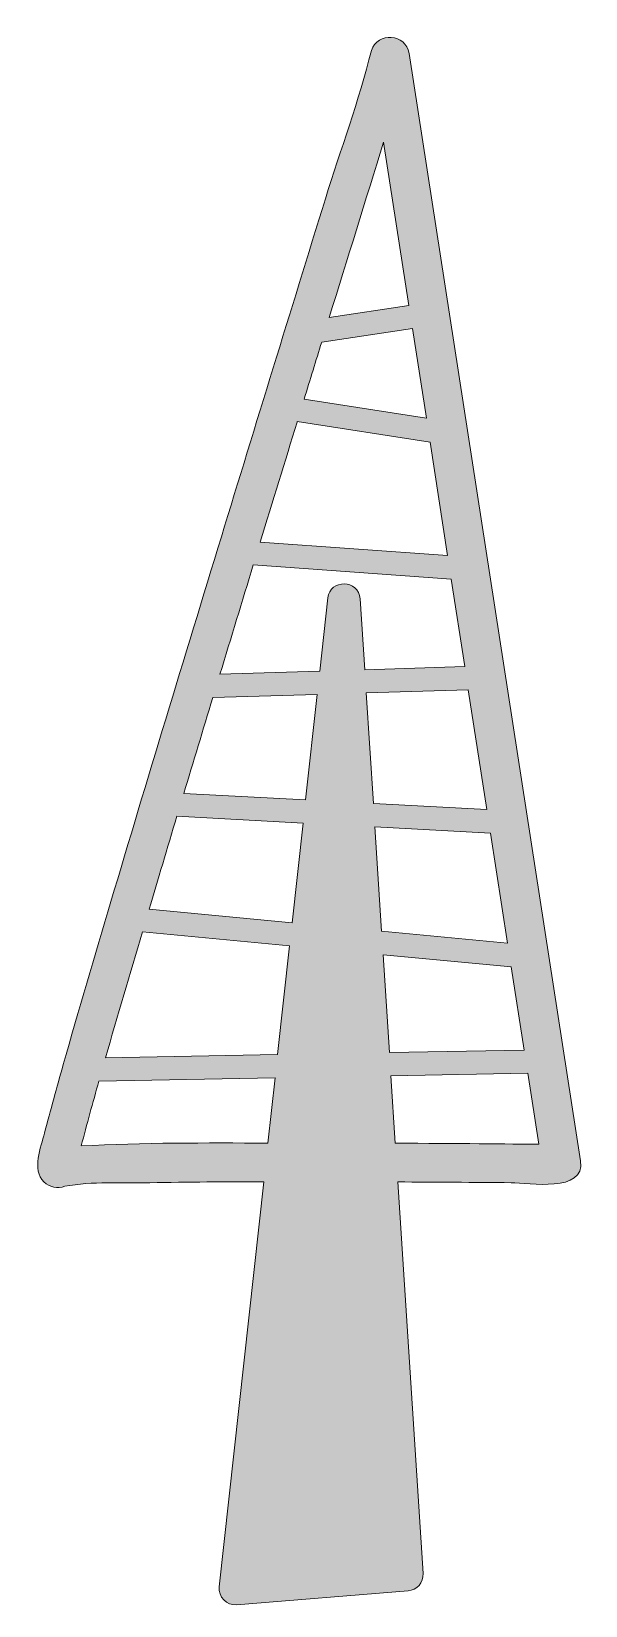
# Model space of a CAD drawing. Header units: inches. Extents: x 0 to 35, y 0 to 102.
import ezdxf

# ---------------------------------------------------------------- set-up
doc = ezdxf.new("R2010")
doc.units = ezdxf.units.IN
doc.header["$MEASUREMENT"] = 0
doc.layers.add('Layer 1', color=7, linetype='Continuous')

msp = doc.modelspace()

# ---------------------------------------------------------------- hatches: boundary and pattern name
at = {"layer": 'Layer 1', "true_color": 0x87961d}
h = msp.add_hatch(color=54, dxfattribs=at)
h.dxf.hatch_style = 2
edge = h.paths.add_edge_path()
edge.add_spline(control_points=[(35.17, 28.77), (35.17, 28.77), (24.06, 100.56), (24.06, 100.56), (23.86, 101.84), (22.01, 101.98), (21.62, 100.74), (20.81, 97.5), (19.63, 94.32), (18.64, 91.13), (16.38, 83.83), (14.13, 76.53), (11.9, 69.23), (9.49, 61.35), (7.09, 53.47), (4.74, 45.58), (3.7, 42.06), (2.65, 38.54), (1.65, 35.01), (1.24, 33.53), (0.82, 32.06), (0.44, 30.57), (0.21, 29.67), (-0.4, 28.2), (0.4, 27.41), (0.75, 27.06), (1.29, 26.96), (1.75, 27.13), (3.53, 27.45), (5.46, 27.33), (7.27, 27.36), (9.73, 27.4), (12.18, 27.42), (14.64, 27.42), (14.64, 27.42), (11.76, 1.17), (11.76, 1.17), (11.69, 0.52), (12.24, -0.05), (12.89, 0), (12.89, 0), (24, 0.9), (24, 0.9), (24.57, 0.94), (25, 1.44), (24.97, 2.02), (24.97, 2.02), (23.33, 27.41), (23.33, 27.41), (25.78, 27.39), (28.23, 27.38), (30.68, 27.36), (31.82, 27.35), (35.49, 26.68), (35.17, 28.77)], knot_values=[0, 0, 0, 0, 1, 1, 1, 2, 2, 2, 3, 3, 3, 4, 4, 4, 5, 5, 5, 6, 6, 6, 7, 7, 7, 8, 8, 8, 9, 9, 9, 10, 10, 10, 11, 11, 11, 12, 12, 12, 13, 13, 13, 14, 14, 14, 15, 15, 15, 16, 16, 16, 17, 17, 17, 18, 18, 18, 18], degree=3, periodic=1)
edge = h.paths.add_edge_path()
edge.add_spline(control_points=[(22.41, 94.81), (22.41, 94.81), (24.05, 84.21), (24.05, 84.21), (24.05, 84.21), (18.89, 83.44), (18.89, 83.44), (20.06, 87.23), (21.24, 91.02), (22.41, 94.81)], knot_values=[0, 0, 0, 0, 1, 1, 1, 2, 2, 2, 3, 3, 3, 3], degree=3, periodic=1)
edge = h.paths.add_edge_path()
edge.add_spline(control_points=[(18.4, 81.85), (18.4, 81.85), (24.28, 82.73), (24.28, 82.73), (24.28, 82.73), (25.18, 76.92), (25.18, 76.92), (25.18, 76.92), (17.26, 78.15), (17.26, 78.15), (17.65, 79.41), (18.03, 80.65), (18.4, 81.85)], knot_values=[0, 0, 0, 0, 1, 1, 1, 2, 2, 2, 3, 3, 3, 4, 4, 4, 4], degree=3, periodic=1)
edge = h.paths.add_edge_path()
edge.add_spline(control_points=[(16.8, 76.65), (16.81, 76.66), (16.81, 76.68), (16.81, 76.69), (16.81, 76.69), (25.42, 75.35), (25.42, 75.35), (25.42, 75.35), (26.56, 68.02), (26.56, 68.02), (26.56, 68.02), (14.42, 68.88), (14.42, 68.88), (15.23, 71.52), (16.03, 74.13), (16.8, 76.65)], knot_values=[0, 0, 0, 0, 1, 1, 1, 2, 2, 2, 3, 3, 3, 4, 4, 4, 5, 5, 5, 5], degree=3, periodic=1)
edge = h.paths.add_edge_path()
edge.add_spline(control_points=[(14.91, 29.93), (10.89, 29.93), (6.85, 29.97), (2.82, 29.74), (3.18, 31.15), (3.57, 32.54), (3.96, 33.94), (3.96, 33.94), (15.38, 34.15), (15.38, 34.15), (15.38, 34.15), (14.91, 29.93), (14.91, 29.93)], knot_values=[0, 0, 0, 0, 1, 1, 1, 2, 2, 2, 3, 3, 3, 4, 4, 4, 4], degree=3, periodic=1)
edge = h.paths.add_edge_path()
edge.add_spline(control_points=[(15.54, 35.66), (15.54, 35.66), (4.39, 35.45), (4.39, 35.45), (5.17, 38.17), (5.97, 40.89), (6.78, 43.61), (6.78, 43.61), (16.32, 42.71), (16.32, 42.71), (16.32, 42.71), (15.54, 35.66), (15.54, 35.66)], knot_values=[0, 0, 0, 0, 1, 1, 1, 2, 2, 2, 3, 3, 3, 4, 4, 4, 4], degree=3, periodic=1)
edge = h.paths.add_edge_path()
edge.add_spline(control_points=[(16.48, 44.2), (16.48, 44.2), (7.21, 45.08), (7.21, 45.08), (7.79, 47), (8.39, 49.02), (9.02, 51.11), (9.02, 51.11), (17.19, 50.67), (17.19, 50.67), (17.19, 50.67), (16.48, 44.2), (16.48, 44.2)], knot_values=[0, 0, 0, 0, 1, 1, 1, 2, 2, 2, 3, 3, 3, 4, 4, 4, 4], degree=3, periodic=1)
edge = h.paths.add_edge_path()
edge.add_spline(control_points=[(17.36, 52.17), (17.36, 52.17), (9.47, 52.59), (9.47, 52.59), (10.08, 54.62), (10.71, 56.7), (11.34, 58.8), (11.34, 58.8), (18.11, 59.01), (18.11, 59.01), (18.11, 59.01), (17.36, 52.17), (17.36, 52.17)], knot_values=[0, 0, 0, 0, 1, 1, 1, 2, 2, 2, 3, 3, 3, 4, 4, 4, 4], degree=3, periodic=1)
edge = h.paths.add_edge_path()
edge.add_spline(control_points=[(20.89, 65.21), (20.81, 66.46), (18.93, 66.5), (18.79, 65.26), (18.79, 65.26), (18.27, 60.52), (18.27, 60.52), (18.27, 60.52), (11.81, 60.32), (11.81, 60.32), (12.52, 62.67), (13.25, 65.05), (13.97, 67.4), (13.97, 67.4), (26.79, 66.49), (26.79, 66.49), (26.79, 66.49), (27.67, 60.81), (27.67, 60.81), (27.67, 60.81), (21.19, 60.61), (21.19, 60.61), (21.19, 60.61), (20.89, 65.21), (20.89, 65.21)], knot_values=[0, 0, 0, 0, 1, 1, 1, 2, 2, 2, 3, 3, 3, 4, 4, 4, 5, 5, 5, 6, 6, 6, 7, 7, 7, 8, 8, 8, 8], degree=3, periodic=1)
h.paths.add_polyline_path([(21.29, 59.11), (27.9, 59.31), (29.1, 51.54), (21.75, 51.94)])
h.paths.add_polyline_path([(21.85, 50.42), (29.34, 50.02), (30.44, 42.89), (22.28, 43.66)])
h.paths.add_polyline_path([(22.38, 42.13), (30.68, 41.35), (31.52, 35.95), (22.79, 35.79)])
edge = h.paths.add_edge_path()
edge.add_spline(control_points=[(23.17, 29.92), (23.17, 29.92), (22.89, 34.28), (22.89, 34.28), (22.89, 34.28), (31.75, 34.45), (31.75, 34.45), (31.75, 34.45), (32.46, 29.85), (32.46, 29.85), (30.59, 29.87), (27.13, 29.9), (23.17, 29.92)], knot_values=[0, 0, 0, 0, 1, 1, 1, 2, 2, 2, 3, 3, 3, 4, 4, 4, 4], degree=3, periodic=1)

# ---------------------------------------------------------------- linework, layer by layer
at = {"layer": 'Layer 1', "lineweight": 0}
for points in [[(21.29, 59.11), (27.9, 59.31), (29.1, 51.54), (21.75, 51.94), (21.29, 59.11)], [(21.85, 50.42), (29.34, 50.02), (30.44, 42.89), (22.28, 43.66), (21.85, 50.42)], [(22.38, 42.13), (30.68, 41.35), (31.52, 35.95), (22.79, 35.79), (22.38, 42.13)]]:
    msp.add_lwpolyline(points, dxfattribs=at)
for points, knots in [([(35.17, 28.77), (35.17, 28.77), (24.06, 100.56), (24.06, 100.56), (23.86, 101.84), (22.01, 101.98), (21.62, 100.74), (20.81, 97.5), (19.63, 94.32), (18.64, 91.13), (16.38, 83.83), (14.13, 76.53), (11.9, 69.23), (9.49, 61.35), (7.09, 53.47), (4.74, 45.58), (3.7, 42.06), (2.65, 38.54), (1.65, 35.01), (1.24, 33.53), (0.82, 32.06), (0.44, 30.57), (0.21, 29.67), (-0.4, 28.2), (0.4, 27.41), (0.75, 27.06), (1.29, 26.96), (1.75, 27.13), (3.53, 27.45), (5.46, 27.33), (7.27, 27.36), (9.73, 27.4), (12.18, 27.42), (14.64, 27.42), (14.64, 27.42), (11.76, 1.17), (11.76, 1.17), (11.69, 0.52), (12.24, -0.05), (12.89, 0), (12.89, 0), (24, 0.9), (24, 0.9), (24.57, 0.94), (25, 1.44), (24.97, 2.02), (24.97, 2.02), (23.33, 27.41), (23.33, 27.41), (25.78, 27.39), (28.23, 27.38), (30.68, 27.36), (31.82, 27.35), (35.49, 26.68), (35.17, 28.77)], [0, 0, 0, 0, 1, 1, 1, 2, 2, 2, 3, 3, 3, 4, 4, 4, 5, 5, 5, 6, 6, 6, 7, 7, 7, 8, 8, 8, 9, 9, 9, 10, 10, 10, 11, 11, 11, 12, 12, 12, 13, 13, 13, 14, 14, 14, 15, 15, 15, 16, 16, 16, 17, 17, 17, 18, 18, 18, 18]), ([(22.41, 94.81), (22.41, 94.81), (24.05, 84.21), (24.05, 84.21), (24.05, 84.21), (18.89, 83.44), (18.89, 83.44), (20.06, 87.23), (21.24, 91.02), (22.41, 94.81)], [0, 0, 0, 0, 1, 1, 1, 2, 2, 2, 3, 3, 3, 3]), ([(18.4, 81.85), (18.4, 81.85), (24.28, 82.73), (24.28, 82.73), (24.28, 82.73), (25.18, 76.92), (25.18, 76.92), (25.18, 76.92), (17.26, 78.15), (17.26, 78.15), (17.65, 79.41), (18.03, 80.65), (18.4, 81.85)], [0, 0, 0, 0, 1, 1, 1, 2, 2, 2, 3, 3, 3, 4, 4, 4, 4]), ([(16.8, 76.65), (16.81, 76.66), (16.81, 76.68), (16.81, 76.69), (16.81, 76.69), (25.42, 75.35), (25.42, 75.35), (25.42, 75.35), (26.56, 68.02), (26.56, 68.02), (26.56, 68.02), (14.42, 68.88), (14.42, 68.88), (15.23, 71.52), (16.03, 74.13), (16.8, 76.65)], [0, 0, 0, 0, 1, 1, 1, 2, 2, 2, 3, 3, 3, 4, 4, 4, 5, 5, 5, 5]), ([(20.89, 65.21), (20.81, 66.46), (18.93, 66.5), (18.79, 65.26), (18.79, 65.26), (18.27, 60.52), (18.27, 60.52), (18.27, 60.52), (11.81, 60.32), (11.81, 60.32), (12.52, 62.67), (13.25, 65.05), (13.97, 67.4), (13.97, 67.4), (26.79, 66.49), (26.79, 66.49), (26.79, 66.49), (27.67, 60.81), (27.67, 60.81), (27.67, 60.81), (21.19, 60.61), (21.19, 60.61), (21.19, 60.61), (20.89, 65.21), (20.89, 65.21)], [0, 0, 0, 0, 1, 1, 1, 2, 2, 2, 3, 3, 3, 4, 4, 4, 5, 5, 5, 6, 6, 6, 7, 7, 7, 8, 8, 8, 8]), ([(17.36, 52.17), (17.36, 52.17), (9.47, 52.59), (9.47, 52.59), (10.08, 54.62), (10.71, 56.7), (11.34, 58.8), (11.34, 58.8), (18.11, 59.01), (18.11, 59.01), (18.11, 59.01), (17.36, 52.17), (17.36, 52.17)], [0, 0, 0, 0, 1, 1, 1, 2, 2, 2, 3, 3, 3, 4, 4, 4, 4]), ([(16.48, 44.2), (16.48, 44.2), (7.21, 45.08), (7.21, 45.08), (7.79, 47), (8.39, 49.02), (9.02, 51.11), (9.02, 51.11), (17.19, 50.67), (17.19, 50.67), (17.19, 50.67), (16.48, 44.2), (16.48, 44.2)], [0, 0, 0, 0, 1, 1, 1, 2, 2, 2, 3, 3, 3, 4, 4, 4, 4]), ([(15.54, 35.66), (15.54, 35.66), (4.39, 35.45), (4.39, 35.45), (5.17, 38.17), (5.97, 40.89), (6.78, 43.61), (6.78, 43.61), (16.32, 42.71), (16.32, 42.71), (16.32, 42.71), (15.54, 35.66), (15.54, 35.66)], [0, 0, 0, 0, 1, 1, 1, 2, 2, 2, 3, 3, 3, 4, 4, 4, 4]), ([(14.91, 29.93), (10.89, 29.93), (6.85, 29.97), (2.82, 29.74), (3.18, 31.15), (3.57, 32.54), (3.96, 33.94), (3.96, 33.94), (15.38, 34.15), (15.38, 34.15), (15.38, 34.15), (14.91, 29.93), (14.91, 29.93)], [0, 0, 0, 0, 1, 1, 1, 2, 2, 2, 3, 3, 3, 4, 4, 4, 4]), ([(23.17, 29.92), (23.17, 29.92), (22.89, 34.28), (22.89, 34.28), (22.89, 34.28), (31.75, 34.45), (31.75, 34.45), (31.75, 34.45), (32.46, 29.85), (32.46, 29.85), (30.59, 29.87), (27.13, 29.9), (23.17, 29.92)], [0, 0, 0, 0, 1, 1, 1, 2, 2, 2, 3, 3, 3, 4, 4, 4, 4])]:
    msp.add_open_spline(points, degree=3, knots=knots, dxfattribs=at)

doc.saveas('drawing.dxf')
